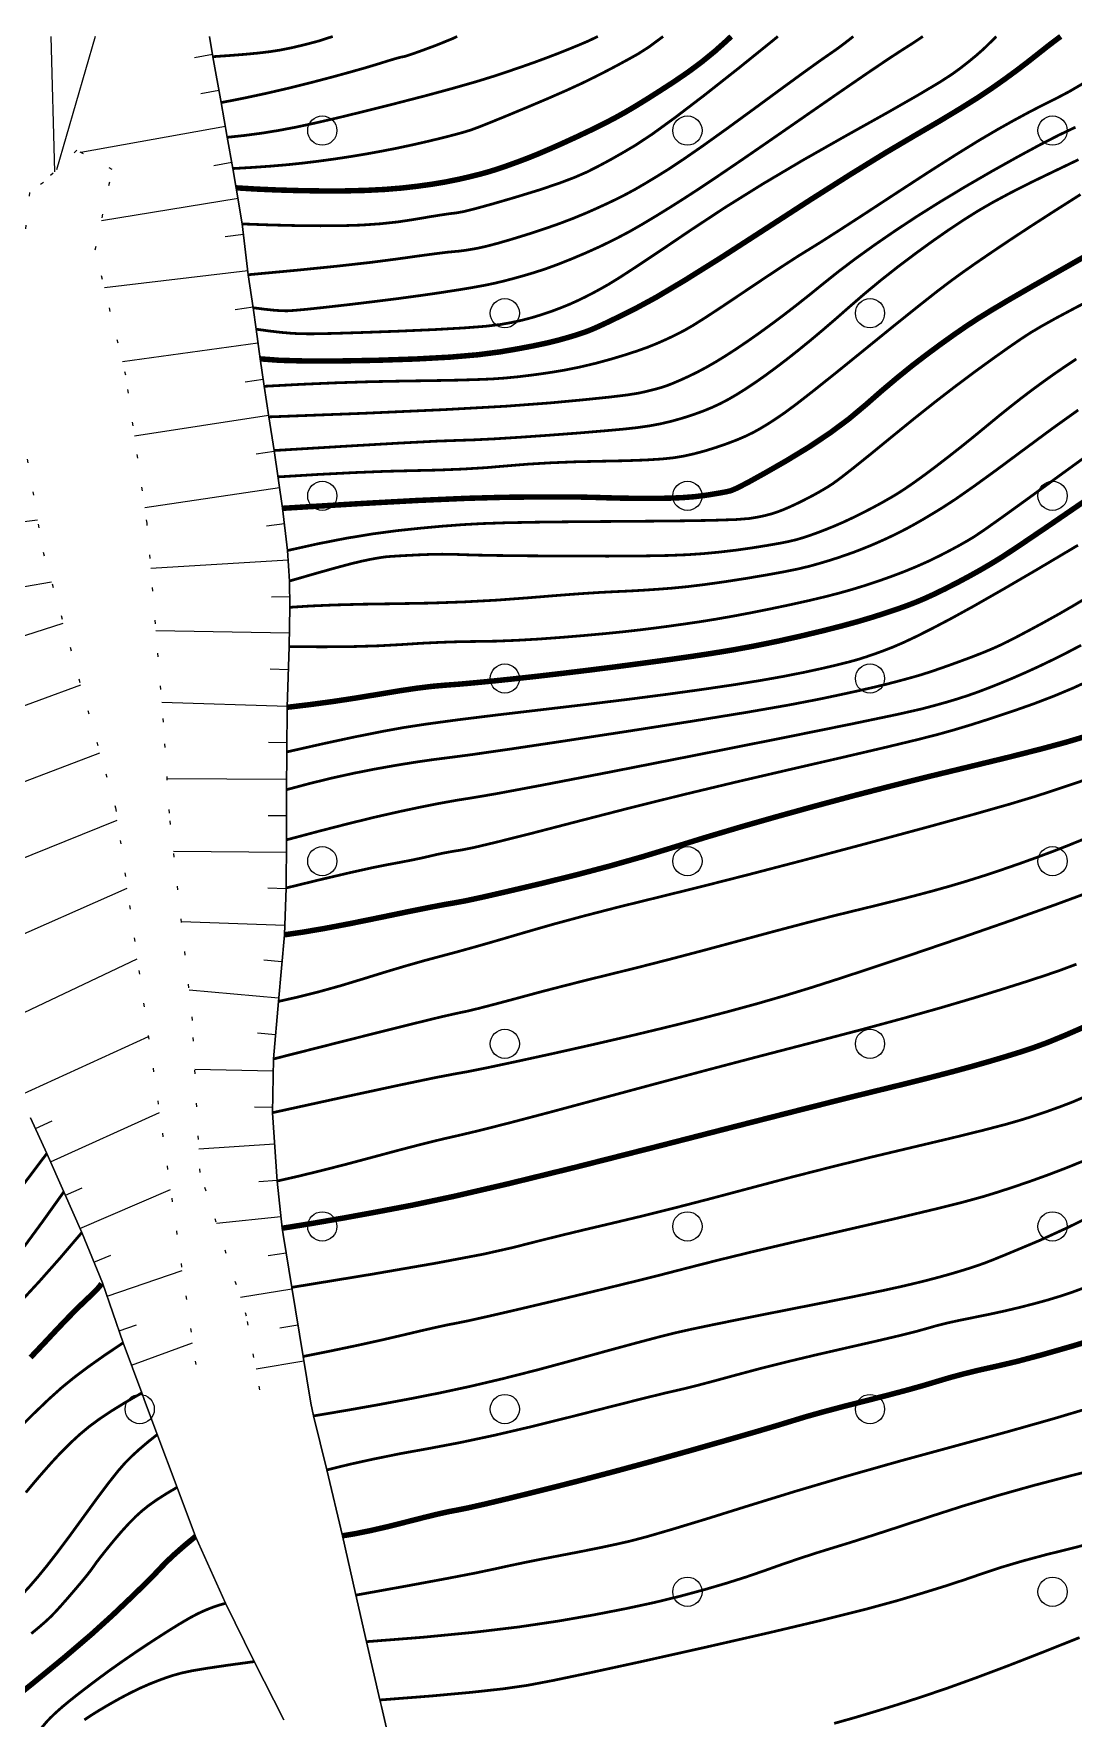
# Model space of a CAD drawing. Extents: x 396500 to 398250, y 1005980 to 1008200.
# Drawn here: x 396582.83 to 396611.3, y 1006753.96 to 1006800.07 of the extents above; entities that cross this region are included whole.
import ezdxf

# ---------------------------------------------------------------- set-up
doc = ezdxf.new("R2010")
doc.units = 0
doc.header["$LTSCALE"] = 0.5
doc.linetypes.add('X4', pattern=[1.6, 0, -1.6])
doc.layers.get('0').update_dxf_attribs({"linetype": 'CONTINUOUS'})
doc.layers.add('ASSIST', color=7, linetype='CONTINUOUS', plot=False)
for name, color, linetype in [('DGX', 2, 'CONTINUOUS'), ('DMTZ', 3, 'CONTINUOUS'), ('ZBTZ', 3, 'CONTINUOUS')]:
    doc.layers.add(name, color=color, linetype=linetype)
doc.linetypes.add('10421', pattern='A,2,[150,AAA.SHX,S=1,R=0,X=0,Y=1],1e-11', length=2)
doc.linetypes.add('1161', pattern='A,0,[149,AAA.SHX,S=0.15,R=0,X=0,Y=0],-1.6', length=1.6)

# ---------------------------------------------------------------- blocks, each defined once
blk = doc.blocks.new('gc326')
blk.add_circle((0, 0), 0.8)

msp = doc.modelspace()

# ---------------------------------------------------------------- linework, layer by layer
at = {"layer": 'ASSIST', "linetype": '1161'}
for points in [[(396587.638, 1006800), (396587.736, 1006799.446), (396587.96, 1006798.188), (396588.129, 1006797.238), (396588.281, 1006796.383), (396588.377, 1006795.847), (396588.536, 1006794.867), (396588.7, 1006793.476), (396588.84, 1006792.572), (396588.916, 1006791.986), (396589.028, 1006791.174), (396589.139, 1006790.422), (396589.267, 1006789.584), (396589.409, 1006788.664), (396589.644, 1006787.082), (396589.781, 1006785.927), (396589.831, 1006785.091), (396589.845, 1006784.372), (396589.825, 1006783.296), (396589.773, 1006781.635), (396589.759, 1006780.413), (396589.754, 1006779.38), (396589.75, 1006778.006), (396589.741, 1006776.689), (396589.695, 1006775.407), (396589.529, 1006773.583), (396589.394, 1006772.008), (396589.367, 1006770.537), (396589.493, 1006768.666), (396589.628, 1006767.373), (396589.656, 1006767.199), (396589.894, 1006765.755), (396590.205, 1006763.863), (396590.306, 1006763.252), (396590.416, 1006762.588), (396590.491, 1006762.236), (396590.851, 1006760.757), (396591.287, 1006758.954), (396591.645, 1006757.375), (396591.945, 1006756.056), (396592.311, 1006754.46), (396592.352, 1006754.281), (396592.672, 1006752.894)], [(396589.681, 1006753.914), (396588.863, 1006755.51), (396588.081, 1006757.108), (396587.258, 1006758.937), (396586.753, 1006760.28), (396586.197, 1006761.757), (396585.853, 1006762.687), (396585.788, 1006762.865), (396585.281, 1006764.24), (396584.712, 1006765.884), (396584.142, 1006767.253), (396583.656, 1006768.375), (396583.186, 1006769.419), (396582.743, 1006770.395)]]:
    msp.add_lwpolyline(points, dxfattribs=at)
at = {"layer": 'ASSIST', "linetype": 'X4'}
msp.add_lwpolyline([(396589.017, 1006762.951), (396588.657, 1006764.967), (396587.384, 1006768.901), (396587.175, 1006773.059), (396586.543, 1006778.741), (396586.383, 1006781.226), (396585.934, 1006786.671), (396585.351, 1006790.725), (396584.515, 1006794.157), (396584.981, 1006796.359), (396584.007, 1006796.886), (396583.093, 1006796.004), (396582.715, 1006795.73), (396582.484, 1006793.652), (396582.499, 1006789.311), (396583.086, 1006785.878), (396585.068, 1006778.883), (396587.317, 1006763.278)], dxfattribs=at)
at = {"layer": 'DGX', "linetype": 'Continuous', "const_width": 0.075}
for points, elevation in [([(396591.018, 1006800), (396590.645, 1006799.878), (396590.254, 1006799.775), (396589.895, 1006799.69), (396589.568, 1006799.625), (396589.273, 1006799.58), (396588.968, 1006799.544), (396588.61, 1006799.51), (396588.2, 1006799.478), (396587.736, 1006799.446)], 52), ([(396587.96, 1006798.188), (396588.59, 1006798.312), (396589.215, 1006798.446), (396589.836, 1006798.59), (396590.451, 1006798.744), (396591.025, 1006798.895), (396591.521, 1006799.031), (396591.94, 1006799.15), (396592.281, 1006799.253), (396592.549, 1006799.337), (396592.75, 1006799.397), (396592.884, 1006799.433), (396592.949, 1006799.444), (396593.029, 1006799.464), (396593.206, 1006799.523), (396593.48, 1006799.621), (396593.85, 1006799.758), (396594.287, 1006799.935), (396594.427, 1006800)], 51.5), ([(396598.278, 1006800), (396598.271, 1006799.996), (396598.021, 1006799.877), (396597.764, 1006799.767), (396597.49, 1006799.655), (396597.2, 1006799.539), (396596.894, 1006799.422), (396596.565, 1006799.3), (396596.208, 1006799.174), (396595.824, 1006799.043), (396595.412, 1006798.906), (396594.927, 1006798.756), (396594.321, 1006798.583), (396593.595, 1006798.386), (396592.749, 1006798.167), (396591.899, 1006797.953), (396591.16, 1006797.773), (396590.531, 1006797.628), (396590.014, 1006797.517), (396589.55, 1006797.429), (396589.081, 1006797.353), (396588.608, 1006797.29), (396588.129, 1006797.238)], 51), ([(396588.281, 1006796.383), (396588.815, 1006796.414), (396589.316, 1006796.449), (396589.784, 1006796.489), (396590.221, 1006796.535), (396590.643, 1006796.587), (396591.068, 1006796.645), (396591.497, 1006796.71), (396591.929, 1006796.782), (396592.362, 1006796.86), (396592.795, 1006796.945), (396593.226, 1006797.037), (396593.657, 1006797.136), (396594.052, 1006797.232), (396594.376, 1006797.316), (396594.631, 1006797.386), (396594.815, 1006797.444), (396595.022, 1006797.521), (396595.344, 1006797.649), (396595.783, 1006797.828), (396596.337, 1006798.058), (396596.913, 1006798.302), (396597.414, 1006798.521), (396597.841, 1006798.717), (396598.193, 1006798.889), (396598.504, 1006799.048), (396598.805, 1006799.206), (396599.096, 1006799.364), (396599.377, 1006799.52), (396599.694, 1006799.723), (396600.065, 1006800)], 50.5), ([(396603.207, 1006800), (396603.106, 1006799.916), (396602.151, 1006799.145), (396601.186, 1006798.384), (396600.39, 1006797.777), (396599.764, 1006797.323), (396599.308, 1006797.022), (396598.946, 1006796.808), (396598.603, 1006796.614), (396598.28, 1006796.441), (396597.975, 1006796.287), (396597.631, 1006796.137), (396597.19, 1006795.971), (396596.652, 1006795.791), (396596.016, 1006795.596), (396595.401, 1006795.417), (396594.926, 1006795.286), (396594.591, 1006795.203), (396594.395, 1006795.168), (396594.229, 1006795.149), (396593.985, 1006795.113), (396593.662, 1006795.061), (396593.26, 1006794.992), (396592.805, 1006794.923), (396592.32, 1006794.871), (396591.807, 1006794.836), (396591.264, 1006794.819), (396590.676, 1006794.816), (396590.025, 1006794.822), (396589.312, 1006794.839), (396588.536, 1006794.867)], 49.5), ([(396605.273, 1006800), (396605.167, 1006799.915), (396604.971, 1006799.764), (396604.787, 1006799.629), (396604.617, 1006799.512), (396604.367, 1006799.338), (396603.947, 1006799.037), (396603.357, 1006798.607), (396602.596, 1006798.048), (396601.811, 1006797.475), (396601.151, 1006797.003), (396600.615, 1006796.632), (396600.204, 1006796.36), (396599.869, 1006796.152), (396599.567, 1006795.97), (396599.296, 1006795.813), (396599.056, 1006795.683), (396598.819, 1006795.562), (396598.556, 1006795.436), (396598.268, 1006795.304), (396597.955, 1006795.165), (396597.611, 1006795.023), (396597.23, 1006794.878), (396596.813, 1006794.732), (396596.36, 1006794.584), (396595.922, 1006794.449), (396595.55, 1006794.341), (396595.244, 1006794.26), (396595.004, 1006794.206), (396594.807, 1006794.17), (396594.631, 1006794.142), (396594.474, 1006794.122), (396594.338, 1006794.11), (396594.147, 1006794.092), (396593.828, 1006794.052), (396593.379, 1006793.992), (396592.802, 1006793.911), (396592.065, 1006793.815), (396591.135, 1006793.711), (396590.014, 1006793.598), (396588.7, 1006793.476)], 49), ([(396607.178, 1006800), (396607.103, 1006799.948), (396606.887, 1006799.805), (396606.623, 1006799.637), (396606.241, 1006799.388), (396605.672, 1006799.004), (396604.916, 1006798.485), (396603.972, 1006797.831), (396603.013, 1006797.166), (396602.21, 1006796.613), (396601.562, 1006796.173), (396601.07, 1006795.844), (396600.661, 1006795.578), (396600.265, 1006795.327), (396599.88, 1006795.089), (396599.507, 1006794.865), (396599.134, 1006794.652), (396598.748, 1006794.449), (396598.35, 1006794.255), (396597.939, 1006794.07), (396597.538, 1006793.901), (396597.169, 1006793.755), (396596.831, 1006793.632), (396596.524, 1006793.533), (396596.24, 1006793.449), (396595.97, 1006793.374), (396595.715, 1006793.307), (396595.474, 1006793.249), (396595.204, 1006793.192), (396594.86, 1006793.129), (396594.443, 1006793.06), (396593.953, 1006792.984), (396593.403, 1006792.905), (396592.806, 1006792.824), (396592.162, 1006792.743), (396591.472, 1006792.66), (396590.83, 1006792.587), (396590.332, 1006792.534), (396589.978, 1006792.501), (396589.768, 1006792.488), (396589.606, 1006792.491), (396589.398, 1006792.506), (396589.143, 1006792.533), (396588.84, 1006792.572)], 48.5), ([(396609.189, 1006800), (396609.117, 1006799.925), (396608.837, 1006799.652), (396608.639, 1006799.478), (396608.431, 1006799.307), (396608.215, 1006799.138), (396607.988, 1006798.972), (396607.633, 1006798.742), (396607.03, 1006798.384), (396606.177, 1006797.897), (396605.075, 1006797.282), (396603.89, 1006796.61), (396602.786, 1006795.956), (396601.764, 1006795.319), (396600.822, 1006794.698), (396600.006, 1006794.146), (396599.359, 1006793.715), (396598.881, 1006793.404), (396598.572, 1006793.214), (396598.351, 1006793.089), (396598.135, 1006792.972), (396597.924, 1006792.864), (396597.719, 1006792.765), (396597.508, 1006792.67), (396597.278, 1006792.576), (396597.031, 1006792.483), (396596.765, 1006792.392), (396596.486, 1006792.306), (396596.2, 1006792.231), (396595.907, 1006792.167), (396595.606, 1006792.114), (396595.203, 1006792.066), (396594.602, 1006792.02), (396593.804, 1006791.975), (396592.807, 1006791.931), (396591.819, 1006791.895), (396591.045, 1006791.87), (396590.486, 1006791.859), (396590.14, 1006791.86), (396589.885, 1006791.874), (396589.596, 1006791.899), (396589.273, 1006791.937), (396588.916, 1006791.986)], 48)]:
    msp.add_lwpolyline(points, dxfattribs=dict(at, elevation=elevation))
at = {"layer": 'DGX', "color": 3, "linetype": 'Continuous', "lineweight": -2, "const_width": 0.15}
for points, elevation in [([(396601.928, 1006800), (396601.816, 1006799.893), (396601.487, 1006799.598), (396601.135, 1006799.311), (396600.76, 1006799.031), (396600.362, 1006798.759), (396599.971, 1006798.506), (396599.62, 1006798.283), (396599.306, 1006798.09), (396599.031, 1006797.927), (396598.756, 1006797.775), (396598.441, 1006797.61), (396598.085, 1006797.435), (396597.69, 1006797.248), (396597.297, 1006797.068), (396596.949, 1006796.914), (396596.646, 1006796.785), (396596.389, 1006796.681), (396596.158, 1006796.593), (396595.934, 1006796.511), (396595.719, 1006796.434), (396595.511, 1006796.364), (396595.291, 1006796.296), (396595.04, 1006796.226), (396594.758, 1006796.156), (396594.444, 1006796.084), (396594.1, 1006796.015), (396593.728, 1006795.953), (396593.328, 1006795.898), (396592.9, 1006795.849), (396592.432, 1006795.811), (396591.913, 1006795.785), (396591.342, 1006795.771), (396590.72, 1006795.77), (396590.088, 1006795.78), (396589.486, 1006795.797), (396588.915, 1006795.822), (396588.375, 1006795.855)], 50), ([(396610.955, 1006800), (396610.884, 1006799.949), (396610.623, 1006799.752), (396610.342, 1006799.53), (396610.044, 1006799.295), (396609.732, 1006799.058), (396609.408, 1006798.821), (396609.07, 1006798.583), (396608.679, 1006798.322), (396608.192, 1006798.017), (396607.611, 1006797.668), (396606.936, 1006797.275), (396606.14, 1006796.805), (396605.197, 1006796.224), (396604.108, 1006795.534), (396602.871, 1006794.733), (396601.665, 1006793.954), (396600.665, 1006793.328), (396599.871, 1006792.856), (396599.283, 1006792.538), (396598.841, 1006792.319), (396598.484, 1006792.147), (396598.212, 1006792.022), (396598.024, 1006791.943), (396597.863, 1006791.885), (396597.669, 1006791.822), (396597.443, 1006791.754), (396597.184, 1006791.682), (396596.879, 1006791.607), (396596.512, 1006791.529), (396596.084, 1006791.448), (396595.594, 1006791.364), (396594.993, 1006791.286), (396594.232, 1006791.221), (396593.31, 1006791.171), (396592.227, 1006791.134), (396591.155, 1006791.115), (396590.264, 1006791.115), (396589.555, 1006791.134), (396589.028, 1006791.174)], 47.5)]:
    msp.add_lwpolyline(points, dxfattribs=dict(at, elevation=elevation))
at = {"layer": 'DGX', "linetype": 'Continuous', "const_width": 0.075}
for points in [[(396611.698, 1006798.789), (396611.188, 1006798.491), (396610.796, 1006798.285), (396610.448, 1006798.114), (396610.071, 1006797.918), (396609.663, 1006797.698), (396609.226, 1006797.453), (396608.712, 1006797.151), (396608.076, 1006796.758), (396607.318, 1006796.275), (396606.436, 1006795.701), (396605.581, 1006795.141), (396604.899, 1006794.699), (396604.392, 1006794.375), (396604.059, 1006794.169), (396603.764, 1006793.987), (396603.37, 1006793.732), (396602.877, 1006793.406), (396602.285, 1006793.009), (396601.703, 1006792.618), (396601.237, 1006792.312), (396600.887, 1006792.091), (396600.653, 1006791.956), (396600.473, 1006791.863), (396600.284, 1006791.77), (396600.086, 1006791.678), (396599.878, 1006791.587), (396599.642, 1006791.492), (396599.356, 1006791.39), (396599.02, 1006791.281), (396598.634, 1006791.165), (396598.22, 1006791.052), (396597.796, 1006790.952), (396597.364, 1006790.865), (396596.923, 1006790.792), (396596.493, 1006790.732), (396596.091, 1006790.683), (396595.719, 1006790.647), (396595.376, 1006790.623), (396594.978, 1006790.607), (396594.442, 1006790.591), (396593.767, 1006790.578), (396592.954, 1006790.566), (396592.053, 1006790.548), (396591.117, 1006790.518), (396590.146, 1006790.476), (396589.139, 1006790.422)], [(396611.359, 1006797.515), (396610.923, 1006797.309), (396610.397, 1006797.04), (396609.781, 1006796.707), (396609.074, 1006796.312), (396608.344, 1006795.889), (396607.659, 1006795.477), (396607.017, 1006795.074), (396606.42, 1006794.68), (396605.866, 1006794.299), (396605.355, 1006793.932), (396604.888, 1006793.58), (396604.464, 1006793.242), (396604.069, 1006792.922), (396603.691, 1006792.623), (396603.329, 1006792.344), (396602.983, 1006792.087), (396602.655, 1006791.849), (396602.343, 1006791.631), (396602.048, 1006791.432), (396601.77, 1006791.252), (396601.505, 1006791.089), (396601.25, 1006790.943), (396601.005, 1006790.812), (396600.769, 1006790.697), (396600.552, 1006790.598), (396600.361, 1006790.516), (396600.198, 1006790.451), (396600.061, 1006790.404), (396599.927, 1006790.364), (396599.773, 1006790.323), (396599.598, 1006790.28), (396599.402, 1006790.237), (396599.095, 1006790.187), (396598.589, 1006790.126), (396597.882, 1006790.053), (396596.975, 1006789.968), (396595.738, 1006789.876), (396594.041, 1006789.782), (396591.884, 1006789.684), (396589.267, 1006789.584)], [(396611.439, 1006796.627), (396610.8, 1006796.321), (396610.152, 1006796.009), (396609.583, 1006795.721), (396609.092, 1006795.457), (396608.68, 1006795.218), (396608.294, 1006794.975), (396607.879, 1006794.699), (396607.436, 1006794.39), (396606.964, 1006794.047), (396606.489, 1006793.689), (396606.035, 1006793.331), (396605.603, 1006792.974), (396605.192, 1006792.619), (396604.802, 1006792.276), (396604.433, 1006791.959), (396604.084, 1006791.667), (396603.756, 1006791.4), (396603.444, 1006791.154), (396603.144, 1006790.926), (396602.858, 1006790.715), (396602.583, 1006790.522), (396602.323, 1006790.349), (396602.077, 1006790.195), (396601.846, 1006790.061), (396601.63, 1006789.948), (396601.41, 1006789.846), (396601.168, 1006789.746), (396600.902, 1006789.65), (396600.613, 1006789.556), (396600.31, 1006789.47), (396600.001, 1006789.397), (396599.686, 1006789.338), (396599.364, 1006789.292), (396598.97, 1006789.249), (396598.438, 1006789.201), (396597.766, 1006789.145), (396596.956, 1006789.084), (396596.139, 1006789.027), (396595.449, 1006788.984), (396594.885, 1006788.956), (396594.447, 1006788.942), (396593.85, 1006788.92), (396592.812, 1006788.866), (396591.331, 1006788.78), (396589.409, 1006788.664)], [(396611.496, 1006795.674), (396610.777, 1006795.217), (396610.133, 1006794.802), (396609.564, 1006794.428), (396609.063, 1006794.091), (396608.62, 1006793.788), (396608.235, 1006793.517), (396607.91, 1006793.28), (396607.543, 1006793), (396607.038, 1006792.601), (396606.393, 1006792.084), (396605.609, 1006791.448), (396604.831, 1006790.817), (396604.205, 1006790.317), (396603.73, 1006789.947), (396603.406, 1006789.706), (396603.165, 1006789.541), (396602.939, 1006789.394), (396602.727, 1006789.266), (396602.53, 1006789.157), (396602.324, 1006789.057), (396602.085, 1006788.955), (396601.814, 1006788.852), (396601.51, 1006788.747), (396601.197, 1006788.65), (396600.899, 1006788.571), (396600.616, 1006788.509), (396600.347, 1006788.465), (396600.028, 1006788.432), (396599.59, 1006788.405), (396599.035, 1006788.385), (396598.363, 1006788.371), (396597.653, 1006788.355), (396596.986, 1006788.328), (396596.361, 1006788.291), (396595.778, 1006788.243), (396595.198, 1006788.194), (396594.583, 1006788.157), (396593.931, 1006788.13), (396593.243, 1006788.114), (396592.481, 1006788.095), (396591.606, 1006788.06), (396590.618, 1006788.009), (396589.518, 1006787.942)], [(396611.954, 1006792.883), (396611.332, 1006792.559), (396610.82, 1006792.286), (396610.419, 1006792.062), (396610.129, 1006791.89), (396609.858, 1006791.713), (396609.517, 1006791.478), (396609.106, 1006791.186), (396608.623, 1006790.836), (396608.09, 1006790.438), (396607.526, 1006790.003), (396606.929, 1006789.529), (396606.301, 1006789.018), (396605.719, 1006788.542), (396605.259, 1006788.173), (396604.923, 1006787.911), (396604.711, 1006787.756), (396604.55, 1006787.653), (396604.37, 1006787.547), (396604.171, 1006787.436), (396603.953, 1006787.323), (396603.735, 1006787.214), (396603.534, 1006787.121), (396603.352, 1006787.043), (396603.187, 1006786.98), (396603.024, 1006786.928), (396602.845, 1006786.881), (396602.65, 1006786.84), (396602.439, 1006786.805), (396602.065, 1006786.775), (396601.378, 1006786.752), (396600.38, 1006786.736), (396599.069, 1006786.725), (396597.721, 1006786.716), (396596.611, 1006786.703), (396595.739, 1006786.686), (396595.106, 1006786.664), (396594.574, 1006786.635), (396594.008, 1006786.592), (396593.407, 1006786.537), (396592.773, 1006786.47), (396592.097, 1006786.38), (396591.373, 1006786.26), (396590.601, 1006786.109), (396589.781, 1006785.927)], [(396611.382, 1006791.171), (396611.068, 1006790.961), (396610.763, 1006790.751), (396610.468, 1006790.541), (396610.181, 1006790.33), (396609.89, 1006790.11), (396609.583, 1006789.869), (396609.257, 1006789.608), (396608.915, 1006789.326), (396608.566, 1006789.039), (396608.22, 1006788.761), (396607.878, 1006788.492), (396607.54, 1006788.232), (396607.221, 1006787.993), (396606.937, 1006787.788), (396606.69, 1006787.618), (396606.478, 1006787.481), (396606.274, 1006787.36), (396606.05, 1006787.233), (396605.805, 1006787.1), (396605.54, 1006786.963), (396605.269, 1006786.829), (396605.007, 1006786.706), (396604.753, 1006786.596), (396604.509, 1006786.497), (396604.28, 1006786.41), (396604.071, 1006786.335), (396603.882, 1006786.273), (396603.713, 1006786.224), (396603.518, 1006786.177), (396603.251, 1006786.124), (396602.912, 1006786.065), (396602.501, 1006785.999), (396602.055, 1006785.936), (396601.611, 1006785.884), (396601.17, 1006785.842), (396600.732, 1006785.812), (396600.2, 1006785.791), (396599.476, 1006785.778), (396598.561, 1006785.773), (396597.455, 1006785.775), (396596.373, 1006785.782), (396595.529, 1006785.791), (396594.923, 1006785.802), (396594.556, 1006785.814), (396594.296, 1006785.824), (396594.012, 1006785.826), (396593.704, 1006785.821), (396593.372, 1006785.808), (396593.058, 1006785.792), (396592.804, 1006785.778), (396592.609, 1006785.765), (396592.473, 1006785.754), (396592.352, 1006785.738), (396592.204, 1006785.714), (396592.026, 1006785.68), (396591.82, 1006785.637), (396591.531, 1006785.568), (396591.103, 1006785.454), (396590.537, 1006785.295), (396589.831, 1006785.091)], [(396611.433, 1006789.773), (396610.73, 1006789.27), (396609.951, 1006788.694), (396609.199, 1006788.136), (396608.577, 1006787.685), (396608.084, 1006787.34), (396607.72, 1006787.103), (396607.436, 1006786.929), (396607.18, 1006786.777), (396606.951, 1006786.646), (396606.751, 1006786.536), (396606.561, 1006786.438), (396606.364, 1006786.34), (396606.16, 1006786.244), (396605.95, 1006786.15), (396605.734, 1006786.057), (396605.513, 1006785.968), (396605.287, 1006785.881), (396605.056, 1006785.799), (396604.82, 1006785.719), (396604.58, 1006785.643), (396604.334, 1006785.57), (396604.084, 1006785.5), (396603.785, 1006785.428), (396603.395, 1006785.348), (396602.912, 1006785.26), (396602.337, 1006785.163), (396601.745, 1006785.071), (396601.21, 1006784.996), (396600.733, 1006784.938), (396600.312, 1006784.897), (396599.923, 1006784.867), (396599.537, 1006784.841), (396599.155, 1006784.819), (396598.776, 1006784.802), (396598.343, 1006784.78), (396597.797, 1006784.745), (396597.137, 1006784.695), (396596.364, 1006784.632), (396595.516, 1006784.569), (396594.631, 1006784.521), (396593.71, 1006784.488), (396592.753, 1006784.471), (396591.84, 1006784.457), (396591.05, 1006784.436), (396590.385, 1006784.407), (396589.845, 1006784.372)], [(396611.877, 1006788.672), (396610.938, 1006787.99), (396610.039, 1006787.335), (396609.348, 1006786.836), (396608.865, 1006786.494), (396608.589, 1006786.308), (396608.402, 1006786.195), (396608.182, 1006786.07), (396607.93, 1006785.934), (396607.646, 1006785.787), (396607.338, 1006785.637), (396607.013, 1006785.492), (396606.671, 1006785.351), (396606.312, 1006785.215), (396605.947, 1006785.086), (396605.587, 1006784.967), (396605.231, 1006784.858), (396604.879, 1006784.759), (396604.502, 1006784.662), (396604.069, 1006784.559), (396603.58, 1006784.45), (396603.036, 1006784.336), (396602.483, 1006784.225), (396601.97, 1006784.128), (396601.495, 1006784.045), (396601.061, 1006783.975), (396600.646, 1006783.915), (396600.235, 1006783.857), (396599.825, 1006783.803), (396599.418, 1006783.753), (396598.98, 1006783.703), (396598.478, 1006783.653), (396597.913, 1006783.601), (396597.283, 1006783.549), (396596.644, 1006783.502), (396596.049, 1006783.468), (396595.499, 1006783.446), (396594.992, 1006783.438), (396594.498, 1006783.431), (396593.983, 1006783.414), (396593.448, 1006783.388), (396592.892, 1006783.352), (396592.276, 1006783.318), (396591.56, 1006783.297), (396590.743, 1006783.29), (396589.825, 1006783.296)], [(396611.427, 1006786.072), (396610.303, 1006785.405), (396609.348, 1006784.848), (396608.561, 1006784.399), (396607.942, 1006784.059), (396607.441, 1006783.796), (396607.01, 1006783.579), (396606.648, 1006783.408), (396606.355, 1006783.282), (396606.101, 1006783.184), (396605.857, 1006783.095), (396605.623, 1006783.015), (396605.399, 1006782.944), (396605.143, 1006782.873), (396604.814, 1006782.791), (396604.413, 1006782.698), (396603.939, 1006782.595), (396603.38, 1006782.484), (396602.725, 1006782.368), (396601.973, 1006782.247), (396601.124, 1006782.122), (396600.174, 1006781.991), (396599.118, 1006781.854), (396597.956, 1006781.712), (396596.688, 1006781.563), (396595.464, 1006781.419), (396594.434, 1006781.291), (396593.599, 1006781.178), (396592.958, 1006781.08), (396592.351, 1006780.97), (396591.615, 1006780.823), (396590.751, 1006780.637), (396589.759, 1006780.413)], [(396611.747, 1006784.684), (396611.325, 1006784.431), (396610.908, 1006784.19), (396610.494, 1006783.96), (396610.111, 1006783.753), (396609.783, 1006783.579), (396609.51, 1006783.439), (396609.292, 1006783.333), (396609.079, 1006783.237), (396608.823, 1006783.131), (396608.522, 1006783.013), (396608.176, 1006782.885), (396607.833, 1006782.761), (396607.539, 1006782.659), (396607.293, 1006782.577), (396607.097, 1006782.515), (396606.912, 1006782.462), (396606.704, 1006782.405), (396606.47, 1006782.342), (396606.213, 1006782.275), (396605.894, 1006782.197), (396605.479, 1006782.102), (396604.966, 1006781.99), (396604.356, 1006781.861), (396603.531, 1006781.702), (396602.371, 1006781.5), (396600.876, 1006781.257), (396599.047, 1006780.971), (396597.247, 1006780.696), (396595.837, 1006780.485), (396594.82, 1006780.339), (396594.193, 1006780.257), (396593.744, 1006780.2), (396593.258, 1006780.129), (396592.734, 1006780.044), (396592.174, 1006779.944), (396591.589, 1006779.829), (396590.99, 1006779.697), (396590.378, 1006779.547), (396589.754, 1006779.38)], [(396611.514, 1006783.335), (396611.109, 1006783.123), (396610.725, 1006782.931), (396610.352, 1006782.752), (396609.988, 1006782.586), (396609.634, 1006782.431), (396609.296, 1006782.291), (396608.981, 1006782.166), (396608.689, 1006782.055), (396608.419, 1006781.96), (396608.146, 1006781.871), (396607.843, 1006781.78), (396607.51, 1006781.687), (396607.148, 1006781.591), (396606.48, 1006781.44), (396605.23, 1006781.179), (396603.399, 1006780.809), (396600.986, 1006780.33), (396598.574, 1006779.856), (396596.742, 1006779.502), (396595.491, 1006779.268), (396594.82, 1006779.154), (396594.412, 1006779.09), (396593.946, 1006779.006), (396593.424, 1006778.903), (396592.844, 1006778.78), (396592.194, 1006778.633), (396591.462, 1006778.454), (396590.647, 1006778.245), (396589.75, 1006778.006)], [(396611.771, 1006782.381), (396611.289, 1006782.16), (396610.772, 1006781.944), (396610.219, 1006781.732), (396609.63, 1006781.525), (396609.047, 1006781.331), (396608.51, 1006781.16), (396608.021, 1006781.013), (396607.578, 1006780.889), (396607.014, 1006780.746), (396606.164, 1006780.541), (396605.026, 1006780.275), (396603.601, 1006779.947), (396602.057, 1006779.588), (396600.563, 1006779.23), (396599.12, 1006778.871), (396597.726, 1006778.512), (396596.5, 1006778.194), (396595.559, 1006777.957), (396594.903, 1006777.801), (396594.533, 1006777.727), (396594.309, 1006777.692), (396594.095, 1006777.653), (396593.89, 1006777.611), (396593.695, 1006777.565), (396593.48, 1006777.515), (396593.218, 1006777.46), (396592.908, 1006777.399), (396592.551, 1006777.333), (396592.09, 1006777.241), (396591.468, 1006777.103), (396590.685, 1006776.919), (396589.741, 1006776.689)], [(396611.798, 1006779.711), (396611.253, 1006779.523), (396610.725, 1006779.347), (396610.216, 1006779.183), (396609.555, 1006778.984), (396608.57, 1006778.704), (396607.261, 1006778.344), (396605.628, 1006777.904), (396603.922, 1006777.451), (396602.397, 1006777.053), (396601.051, 1006776.711), (396599.884, 1006776.423), (396598.851, 1006776.169), (396597.905, 1006775.925), (396597.046, 1006775.693), (396596.274, 1006775.471), (396595.584, 1006775.268), (396594.968, 1006775.091), (396594.428, 1006774.941), (396593.963, 1006774.817), (396593.511, 1006774.696), (396593.008, 1006774.553), (396592.457, 1006774.388), (396591.855, 1006774.202), (396591.24, 1006774.015), (396590.647, 1006773.85), (396590.076, 1006773.706), (396589.529, 1006773.583)], [(396611.604, 1006778.034), (396611.156, 1006777.852), (396610.734, 1006777.688), (396610.292, 1006777.523), (396609.831, 1006777.357), (396609.351, 1006777.191), (396608.864, 1006777.029), (396608.382, 1006776.877), (396607.904, 1006776.735), (396607.431, 1006776.603), (396606.949, 1006776.475), (396606.444, 1006776.345), (396605.916, 1006776.214), (396605.365, 1006776.08), (396604.743, 1006775.928), (396604.003, 1006775.738), (396603.146, 1006775.512), (396602.171, 1006775.249), (396601.179, 1006774.982), (396600.271, 1006774.743), (396599.447, 1006774.532), (396598.707, 1006774.348), (396598.018, 1006774.179), (396597.346, 1006774.009), (396596.691, 1006773.839), (396596.055, 1006773.667), (396595.483, 1006773.514), (396595.024, 1006773.395), (396594.676, 1006773.311), (396594.442, 1006773.263), (396593.992, 1006773.162), (396593.001, 1006772.919), (396591.469, 1006772.534), (396589.394, 1006772.008)], [(396611.894, 1006776.632), (396610.817, 1006776.235), (396609.622, 1006775.809), (396608.307, 1006775.353), (396607.016, 1006774.914), (396605.889, 1006774.536), (396604.928, 1006774.22), (396604.133, 1006773.965), (396603.402, 1006773.742), (396602.635, 1006773.52), (396601.832, 1006773.301), (396600.993, 1006773.083), (396600.107, 1006772.864), (396599.16, 1006772.637), (396598.152, 1006772.404), (396597.084, 1006772.164), (396596.088, 1006771.947), (396595.299, 1006771.779), (396594.717, 1006771.662), (396594.34, 1006771.595), (396593.825, 1006771.497), (396592.824, 1006771.288), (396591.338, 1006770.968), (396589.367, 1006770.537)], [(396611.386, 1006774.603), (396610.926, 1006774.431), (396610.514, 1006774.29), (396609.983, 1006774.117), (396609.333, 1006773.911), (396608.563, 1006773.674), (396607.666, 1006773.409), (396606.633, 1006773.118), (396605.465, 1006772.802), (396604.16, 1006772.46), (396602.768, 1006772.099), (396601.337, 1006771.723), (396599.867, 1006771.331), (396598.359, 1006770.925), (396596.97, 1006770.551), (396595.86, 1006770.259), (396595.028, 1006770.048), (396594.475, 1006769.917), (396594.018, 1006769.813), (396593.473, 1006769.679), (396592.841, 1006769.515), (396592.122, 1006769.322), (396591.384, 1006769.125), (396590.696, 1006768.949), (396590.058, 1006768.794), (396589.47, 1006768.66)], [(396611.656, 1006770.992), (396611.279, 1006770.83), (396610.951, 1006770.705), (396610.616, 1006770.584), (396610.274, 1006770.467), (396609.925, 1006770.355), (396609.473, 1006770.224), (396608.822, 1006770.054), (396607.973, 1006769.845), (396606.926, 1006769.597), (396605.783, 1006769.325), (396604.65, 1006769.045), (396603.525, 1006768.758), (396602.409, 1006768.462), (396601.34, 1006768.178), (396600.358, 1006767.924), (396599.463, 1006767.701), (396598.654, 1006767.508), (396597.911, 1006767.333), (396597.215, 1006767.165), (396596.565, 1006767.003), (396595.961, 1006766.848), (396595.147, 1006766.665), (396593.864, 1006766.422), (396592.113, 1006766.119), (396589.894, 1006765.755)], [(396583.186, 1006769.419), (396582.418, 1006768.401), (396581.811, 1006767.605), (396581.365, 1006767.032), (396581.08, 1006766.68), (396580.862, 1006766.429), (396580.619, 1006766.157), (396580.349, 1006765.864), (396580.053, 1006765.551), (396579.739, 1006765.232), (396579.415, 1006764.922), (396579.081, 1006764.623), (396578.738, 1006764.333), (396578.409, 1006764.071), (396578.119, 1006763.853), (396577.869, 1006763.679), (396577.658, 1006763.55), (396577.435, 1006763.433), (396577.151, 1006763.295), (396576.804, 1006763.136), (396576.394, 1006762.957)], [(396611.544, 1006769.203), (396611.064, 1006769.009), (396610.596, 1006768.831), (396610.14, 1006768.667), (396609.694, 1006768.514), (396609.26, 1006768.372), (396608.838, 1006768.242), (396608.291, 1006768.092), (396607.483, 1006767.89), (396606.415, 1006767.635), (396605.086, 1006767.329), (396603.723, 1006767.015), (396602.553, 1006766.74), (396601.576, 1006766.502), (396600.792, 1006766.302), (396600.046, 1006766.109), (396599.181, 1006765.893), (396598.199, 1006765.653), (396597.098, 1006765.389), (396596.06, 1006765.144), (396595.268, 1006764.961), (396594.721, 1006764.839), (396594.42, 1006764.778), (396594.194, 1006764.736), (396593.874, 1006764.667), (396593.461, 1006764.573), (396592.954, 1006764.453), (396592.367, 1006764.316), (396591.713, 1006764.172), (396590.992, 1006764.021), (396590.205, 1006763.863)], [(396583.656, 1006768.375), (396583.075, 1006767.562), (396582.569, 1006766.873)], [(396612.274, 1006767.949), (396611.136, 1006767.388), (396610.374, 1006767.039), (396609.849, 1006766.819), (396609.424, 1006766.642), (396609.099, 1006766.51), (396608.873, 1006766.422), (396608.683, 1006766.355), (396608.463, 1006766.282), (396608.215, 1006766.205), (396607.938, 1006766.123), (396607.634, 1006766.038), (396607.306, 1006765.952), (396606.955, 1006765.865), (396606.581, 1006765.777), (396606.094, 1006765.67), (396605.405, 1006765.527), (396604.515, 1006765.347), (396603.423, 1006765.132), (396602.339, 1006764.917), (396601.469, 1006764.741), (396600.815, 1006764.604), (396600.375, 1006764.505), (396599.954, 1006764.399), (396599.356, 1006764.241), (396598.581, 1006764.031), (396597.628, 1006763.768), (396596.618, 1006763.495), (396595.669, 1006763.254), (396594.782, 1006763.045), (396593.956, 1006762.867), (396593.144, 1006762.707), (396592.296, 1006762.548), (396591.411, 1006762.391), (396590.491, 1006762.236)], [(396584.142, 1006767.253), (396583.55, 1006766.559), (396582.993, 1006765.93), (396582.471, 1006765.365), (396581.985, 1006764.863), (396581.519, 1006764.393), (396581.062, 1006763.92), (396580.612, 1006763.446), (396580.171, 1006762.97), (396579.753, 1006762.528), (396579.373, 1006762.156), (396579.032, 1006761.856), (396578.73, 1006761.626), (396578.445, 1006761.44), (396578.156, 1006761.272), (396577.863, 1006761.12), (396577.566, 1006760.986)], [(396611.566, 1006765.733), (396611.272, 1006765.624), (396610.95, 1006765.517), (396610.601, 1006765.411), (396610.223, 1006765.307), (396609.827, 1006765.206), (396609.422, 1006765.11), (396609.007, 1006765.02), (396608.583, 1006764.934), (396608.182, 1006764.853), (396607.836, 1006764.777), (396607.544, 1006764.704), (396607.308, 1006764.636), (396607.013, 1006764.553), (396606.545, 1006764.436), (396605.905, 1006764.285), (396605.093, 1006764.1), (396604.23, 1006763.902), (396603.436, 1006763.712), (396602.712, 1006763.53), (396602.058, 1006763.355), (396601.492, 1006763.201), (396601.032, 1006763.079), (396600.679, 1006762.99), (396600.432, 1006762.933), (396600.111, 1006762.86), (396599.539, 1006762.719), (396598.714, 1006762.511), (396597.637, 1006762.236), (396596.486, 1006761.949), (396595.439, 1006761.705), (396594.498, 1006761.505), (396593.661, 1006761.347), (396592.898, 1006761.209), (396592.175, 1006761.064), (396591.492, 1006760.914), (396590.851, 1006760.757)], [(396585.281, 1006764.24), (396584.769, 1006763.896), (396584.317, 1006763.576), (396583.924, 1006763.28), (396583.592, 1006763.009), (396583.245, 1006762.697), (396582.808, 1006762.279), (396582.282, 1006761.754), (396581.667, 1006761.123), (396581.066, 1006760.504), (396580.584, 1006760.013), (396580.222, 1006759.652), (396579.98, 1006759.421), (396579.777, 1006759.242), (396579.537, 1006759.041), (396579.259, 1006758.817), (396578.943, 1006758.571)], [(396585.788, 1006762.865), (396585.341, 1006762.608), (396584.95, 1006762.367), (396584.615, 1006762.143), (396584.336, 1006761.936), (396584.085, 1006761.726), (396583.833, 1006761.494), (396583.579, 1006761.241), (396583.323, 1006760.966), (396583.074, 1006760.684), (396582.837, 1006760.409), (396582.613, 1006760.139)], [(396611.742, 1006762.453), (396610.728, 1006762.151), (396609.494, 1006761.802), (396608.038, 1006761.406), (396606.51, 1006760.989), (396605.058, 1006760.577), (396603.682, 1006760.171), (396602.382, 1006759.77), (396601.234, 1006759.411), (396600.314, 1006759.132), (396599.623, 1006758.931), (396599.16, 1006758.809), (396598.783, 1006758.724), (396598.349, 1006758.631), (396597.858, 1006758.532), (396597.312, 1006758.427), (396596.763, 1006758.321), (396596.267, 1006758.222), (396595.824, 1006758.129), (396595.434, 1006758.043), (396594.926, 1006757.936), (396594.126, 1006757.782), (396593.036, 1006757.58), (396591.656, 1006757.331)], [(396586.209, 1006761.725), (396585.946, 1006761.515), (396585.712, 1006761.315), (396585.507, 1006761.127), (396585.331, 1006760.95), (396585.139, 1006760.73), (396584.887, 1006760.412), (396584.574, 1006759.996), (396584.2, 1006759.483), (396583.818, 1006758.958), (396583.481, 1006758.508), (396583.189, 1006758.132), (396582.942, 1006757.83), (396582.725, 1006757.579), (396582.522, 1006757.358), (396582.333, 1006757.164), (396582.159, 1006757), (396581.935, 1006756.814), (396581.6, 1006756.558), (396581.153, 1006756.231), (396580.594, 1006755.833)], [(396612.104, 1006760.822), (396611.181, 1006760.586), (396610.195, 1006760.328), (396609.232, 1006760.057), (396608.292, 1006759.775), (396607.374, 1006759.48), (396606.528, 1006759.201), (396605.8, 1006758.965), (396605.189, 1006758.77), (396604.697, 1006758.619), (396604.256, 1006758.483), (396603.802, 1006758.335), (396603.335, 1006758.176), (396602.854, 1006758.005), (396602.344, 1006757.829), (396601.79, 1006757.654), (396601.191, 1006757.479), (396600.548, 1006757.305), (396599.841, 1006757.132), (396599.047, 1006756.961), (396598.167, 1006756.79), (396597.202, 1006756.621), (396596.117, 1006756.46), (396594.879, 1006756.312), (396593.489, 1006756.177), (396591.945, 1006756.056)], [(396586.753, 1006760.28), (396586.459, 1006760.107), (396586.201, 1006759.942), (396585.978, 1006759.785), (396585.791, 1006759.635), (396585.614, 1006759.474), (396585.427, 1006759.284), (396585.228, 1006759.065), (396585.017, 1006758.818), (396584.821, 1006758.578), (396584.665, 1006758.382), (396584.549, 1006758.231), (396584.474, 1006758.125), (396584.4, 1006758.02), (396584.287, 1006757.875), (396584.136, 1006757.69), (396583.945, 1006757.465), (396583.748, 1006757.236), (396583.575, 1006757.04), (396583.428, 1006756.878), (396583.305, 1006756.75), (396583.17, 1006756.623), (396582.99, 1006756.466), (396582.762, 1006756.277)], [(396612.08, 1006758.826), (396611.295, 1006758.621), (396610.557, 1006758.439), (396609.897, 1006758.261), (396609.314, 1006758.088), (396608.808, 1006757.92), (396608.312, 1006757.749), (396607.757, 1006757.568), (396607.142, 1006757.378), (396606.469, 1006757.177), (396605.614, 1006756.944), (396604.456, 1006756.654), (396602.996, 1006756.308), (396601.233, 1006755.905), (396599.492, 1006755.516), (396598.098, 1006755.213), (396597.051, 1006754.994), (396596.352, 1006754.861), (396595.705, 1006754.768), (396594.816, 1006754.67), (396593.684, 1006754.567), (396592.311, 1006754.46)], [(396588.081, 1006757.108), (396587.887, 1006757.051), (396587.694, 1006756.984), (396587.504, 1006756.907), (396587.315, 1006756.82), (396587.096, 1006756.703), (396586.815, 1006756.538), (396586.471, 1006756.324), (396586.064, 1006756.062), (396585.641, 1006755.781), (396585.245, 1006755.509), (396584.876, 1006755.248), (396584.535, 1006754.996), (396584.232, 1006754.766), (396583.979, 1006754.57), (396583.776, 1006754.408), (396583.622, 1006754.28), (396583.498, 1006754.171), (396583.386, 1006754.069), (396583.285, 1006753.971), (396583.197, 1006753.88), (396583.087, 1006753.75), (396582.922, 1006753.538), (396582.702, 1006753.245)], [(396611.47, 1006756.169), (396610.512, 1006755.787), (396609.53, 1006755.404), (396608.642, 1006755.07), (396607.846, 1006754.783), (396607.144, 1006754.545), (396606.503, 1006754.338), (396605.89, 1006754.149), (396605.305, 1006753.975), (396604.749, 1006753.819)], [(396588.863, 1006755.51), (396588.144, 1006755.412), (396587.574, 1006755.328), (396587.153, 1006755.257), (396586.881, 1006755.199), (396586.677, 1006755.143), (396586.461, 1006755.073), (396586.234, 1006754.99), (396585.995, 1006754.895), (396585.743, 1006754.784), (396585.476, 1006754.655), (396585.195, 1006754.507), (396584.9, 1006754.341), (396584.622, 1006754.177), (396584.394, 1006754.035), (396584.216, 1006753.916)]]:
    msp.add_lwpolyline(points, dxfattribs=at)
at = {"layer": 'DGX', "color": 3, "linetype": 'Continuous', "lineweight": -2, "const_width": 0.15}
for points in [[(396611.687, 1006794.019), (396610.925, 1006793.585), (396610.167, 1006793.154), (396609.542, 1006792.793), (396609.049, 1006792.5), (396608.688, 1006792.277), (396608.379, 1006792.075), (396608.044, 1006791.844), (396607.682, 1006791.586), (396607.294, 1006791.3), (396606.888, 1006790.989), (396606.475, 1006790.655), (396606.053, 1006790.3), (396605.622, 1006789.922), (396605.16, 1006789.535), (396604.642, 1006789.149), (396604.067, 1006788.765), (396603.437, 1006788.382), (396602.849, 1006788.045), (396602.401, 1006787.797), (396602.093, 1006787.637), (396601.926, 1006787.566), (396601.809, 1006787.538), (396601.649, 1006787.507), (396601.448, 1006787.473), (396601.205, 1006787.435), (396600.922, 1006787.4), (396600.599, 1006787.375), (396600.237, 1006787.36), (396599.834, 1006787.354), (396599.417, 1006787.355), (396599.01, 1006787.359), (396598.612, 1006787.368), (396598.224, 1006787.38), (396597.781, 1006787.39), (396597.216, 1006787.394), (396596.532, 1006787.392), (396595.726, 1006787.384), (396594.696, 1006787.356), (396593.34, 1006787.297), (396591.656, 1006787.205), (396589.644, 1006787.082)], [(396611.816, 1006787.421), (396610.639, 1006786.615), (396609.818, 1006786.059), (396609.355, 1006785.754), (396609.062, 1006785.574), (396608.755, 1006785.394), (396608.435, 1006785.216), (396608.1, 1006785.037), (396607.773, 1006784.871), (396607.476, 1006784.727), (396607.209, 1006784.605), (396606.97, 1006784.505), (396606.729, 1006784.413), (396606.451, 1006784.314), (396606.136, 1006784.209), (396605.785, 1006784.097), (396605.385, 1006783.978), (396604.923, 1006783.852), (396604.4, 1006783.72), (396603.815, 1006783.58), (396603.201, 1006783.443), (396602.593, 1006783.319), (396601.99, 1006783.208), (396601.392, 1006783.11), (396600.778, 1006783.018), (396600.128, 1006782.926), (396599.442, 1006782.833), (396598.72, 1006782.738), (396597.994, 1006782.647), (396597.298, 1006782.563), (396596.632, 1006782.486), (396595.996, 1006782.416), (396595.412, 1006782.355), (396594.902, 1006782.306), (396594.467, 1006782.267), (396594.107, 1006782.241), (396593.748, 1006782.21), (396593.318, 1006782.157), (396592.815, 1006782.082), (396592.24, 1006781.986), (396591.628, 1006781.885), (396591.013, 1006781.792), (396590.394, 1006781.709), (396589.773, 1006781.635)], [(396611.607, 1006780.83), (396611.095, 1006780.677), (396610.412, 1006780.493), (396609.559, 1006780.276), (396608.536, 1006780.028), (396607.432, 1006779.761), (396606.34, 1006779.488), (396605.258, 1006779.208), (396604.188, 1006778.921), (396603.15, 1006778.634), (396602.168, 1006778.353), (396601.241, 1006778.078), (396600.37, 1006777.809), (396599.508, 1006777.547), (396598.61, 1006777.292), (396597.676, 1006777.045), (396596.706, 1006776.806), (396595.817, 1006776.597), (396595.128, 1006776.439), (396594.638, 1006776.334), (396594.346, 1006776.281), (396594.074, 1006776.235), (396593.64, 1006776.152), (396593.044, 1006776.032), (396592.286, 1006775.875), (396591.495, 1006775.714), (396590.799, 1006775.582), (396590.199, 1006775.48), (396589.695, 1006775.407)], [(396611.738, 1006772.946), (396611.102, 1006772.668), (396610.582, 1006772.454), (396610.177, 1006772.306), (396609.814, 1006772.187), (396609.416, 1006772.064), (396608.983, 1006771.936), (396608.517, 1006771.803), (396608.001, 1006771.662), (396607.421, 1006771.511), (396606.778, 1006771.349), (396606.072, 1006771.176), (396605.131, 1006770.945), (396603.784, 1006770.605), (396602.03, 1006770.158), (396599.871, 1006769.604), (396597.683, 1006769.048), (396595.841, 1006768.596), (396594.346, 1006768.249), (396593.197, 1006768.006), (396592.243, 1006767.824), (396591.33, 1006767.657), (396590.458, 1006767.507), (396589.628, 1006767.373)], [(396584.684, 1006765.86), (396584.642, 1006765.795), (396584.56, 1006765.699), (396584.437, 1006765.575), (396584.273, 1006765.421), (396584.064, 1006765.221), (396583.804, 1006764.959), (396583.493, 1006764.635), (396583.132, 1006764.249), (396582.741, 1006763.836)], [(396612.229, 1006764.435), (396611.274, 1006764.148), (396610.453, 1006763.913), (396609.765, 1006763.73), (396609.21, 1006763.6), (396608.741, 1006763.496), (396608.311, 1006763.391), (396607.92, 1006763.286), (396607.568, 1006763.181), (396607.195, 1006763.069), (396606.741, 1006762.942), (396606.205, 1006762.8), (396605.589, 1006762.643), (396604.972, 1006762.486), (396604.438, 1006762.344), (396603.984, 1006762.217), (396603.613, 1006762.104), (396603.188, 1006761.974), (396602.575, 1006761.793), (396601.773, 1006761.562), (396600.784, 1006761.28), (396599.716, 1006760.982), (396598.682, 1006760.702), (396597.681, 1006760.439), (396596.712, 1006760.194), (396595.856, 1006759.983), (396595.193, 1006759.825), (396594.721, 1006759.718), (396594.441, 1006759.662), (396594.215, 1006759.62), (396593.904, 1006759.551), (396593.509, 1006759.455), (396593.028, 1006759.332), (396592.527, 1006759.206), (396592.07, 1006759.101), (396591.657, 1006759.017), (396591.287, 1006758.954)], [(396587.258, 1006758.937), (396586.952, 1006758.683), (396586.691, 1006758.454), (396586.475, 1006758.252), (396586.305, 1006758.076), (396586.113, 1006757.873), (396585.83, 1006757.59), (396585.456, 1006757.228), (396584.993, 1006756.787), (396584.405, 1006756.254), (396583.661, 1006755.619), (396582.76, 1006754.881), (396581.703, 1006754.041)]]:
    msp.add_lwpolyline(points, dxfattribs=at)
at = {"layer": 'DMTZ', "linetype": 'Continuous'}
for p, q in [((396583.301, 1006800), (396583.393, 1006796.293)), ((396584.512, 1006800), (396583.45, 1006796.349)), ((396587.726, 1006799.501), (396587.234, 1006799.414)), ((396587.901, 1006798.517), (396587.409, 1006798.429)), ((396588.077, 1006797.532), (396584.115, 1006796.827)), ((396588.252, 1006796.548), (396587.76, 1006796.46)), ((396588.423, 1006795.562), (396584.684, 1006794.954)), ((396588.571, 1006794.574), (396588.074, 1006794.515)), ((396588.688, 1006793.581), (396584.769, 1006793.117)), ((396588.837, 1006792.592), (396588.343, 1006792.515)), ((396588.969, 1006791.6), (396585.262, 1006791.089)), ((396589.111, 1006790.611), (396588.616, 1006790.538)), ((396589.261, 1006789.622), (396585.59, 1006789.061)), ((396589.413, 1006788.634), (396588.918, 1006788.56)), ((396589.561, 1006787.645), (396585.874, 1006787.094)), ((396577.115, 1006786.024), (396582.934, 1006786.768)), ((396589.695, 1006786.654), (396589.199, 1006786.595)), ((396589.798, 1006785.659), (396586.036, 1006785.434)), ((396577.429, 1006784.05), (396583.316, 1006785.067)), ((396589.839, 1006784.66), (396589.339, 1006784.651)), ((396577.925, 1006782.113), (396583.635, 1006783.94)), ((396589.832, 1006783.661), (396586.177, 1006783.725)), ((396589.805, 1006782.661), (396589.306, 1006782.677)), ((396578.54, 1006780.21), (396584.114, 1006782.249)), ((396589.774, 1006781.661), (396586.339, 1006781.77)), ((396579.238, 1006778.336), (396584.641, 1006780.39)), ((396589.762, 1006780.662), (396589.262, 1006780.667)), ((396589.755, 1006779.662), (396586.483, 1006779.677)), ((396579.971, 1006776.475), (396585.116, 1006778.545)), ((396589.752, 1006778.662), (396589.252, 1006778.663)), ((396589.748, 1006777.662), (396586.66, 1006777.684)), ((396580.762, 1006774.639), (396585.385, 1006776.682)), ((396589.74, 1006776.662), (396589.24, 1006776.679)), ((396589.704, 1006775.662), (396586.874, 1006775.763)), ((396581.609, 1006772.827), (396585.663, 1006774.748)), ((396589.627, 1006774.665), (396589.129, 1006774.711)), ((396589.536, 1006773.67), (396587.082, 1006773.894)), ((396582.458, 1006771.016), (396585.97, 1006772.623)), ((396589.451, 1006772.673), (396588.953, 1006772.716)), ((396589.388, 1006771.676), (396587.243, 1006771.715)), ((396589.37, 1006770.676), (396588.87, 1006770.685)), ((396582.874, 1006770.106), (396583.329, 1006770.313)), ((396583.286, 1006769.196), (396586.27, 1006770.542)), ((396589.425, 1006769.678), (396587.352, 1006769.538)), ((396583.696, 1006768.283), (396584.155, 1006768.482)), ((396584.093, 1006767.365), (396586.573, 1006768.437)), ((396589.493, 1006768.68), (396588.994, 1006768.647)), ((396589.595, 1006767.685), (396587.837, 1006767.502)), ((396584.479, 1006766.443), (396584.941, 1006766.635)), ((396589.739, 1006766.696), (396589.245, 1006766.615)), ((396584.841, 1006765.511), (396586.892, 1006766.221)), ((396589.901, 1006765.709), (396588.492, 1006765.477)), ((396585.168, 1006764.566), (396585.641, 1006764.73)), ((396590.064, 1006764.723), (396589.57, 1006764.641)), ((396585.508, 1006763.626), (396587.178, 1006764.241)), ((396590.226, 1006763.736), (396588.916, 1006763.52))]:
    msp.add_line(p, q, dxfattribs=at)
for points in [[(396590.306, 1006763.252), (396590.205, 1006763.863), (396589.894, 1006765.755), (396589.656, 1006767.199), (396589.628, 1006767.373), (396589.493, 1006768.666), (396589.367, 1006770.537), (396589.394, 1006772.008), (396589.529, 1006773.583), (396589.695, 1006775.407), (396589.741, 1006776.689), (396589.75, 1006778.006), (396589.754, 1006779.38), (396589.759, 1006780.413), (396589.773, 1006781.635), (396589.825, 1006783.296), (396589.845, 1006784.372), (396589.831, 1006785.091), (396589.781, 1006785.927), (396589.644, 1006787.082), (396589.409, 1006788.664), (396589.267, 1006789.584), (396589.139, 1006790.422), (396589.028, 1006791.174), (396588.916, 1006791.986), (396588.84, 1006792.572), (396588.7, 1006793.476), (396588.536, 1006794.867), (396588.377, 1006795.847), (396588.281, 1006796.383), (396588.129, 1006797.238), (396587.96, 1006798.188), (396587.736, 1006799.446), (396587.638, 1006800)], [(396582.743, 1006770.395), (396583.186, 1006769.419), (396583.656, 1006768.375), (396584.142, 1006767.253), (396584.712, 1006765.884), (396585.281, 1006764.24), (396585.788, 1006762.865), (396585.853, 1006762.687)]]:
    msp.add_lwpolyline(points, dxfattribs=at)
at = {"layer": 'DMTZ', "linetype": '10421'}
for points in [[(396592.672, 1006752.894), (396592.352, 1006754.281), (396592.311, 1006754.46), (396591.945, 1006756.056), (396591.645, 1006757.375), (396591.287, 1006758.954), (396590.851, 1006760.757), (396590.491, 1006762.236), (396590.416, 1006762.588), (396590.306, 1006763.252)], [(396585.853, 1006762.687), (396586.197, 1006761.757), (396586.753, 1006760.28), (396587.258, 1006758.937), (396588.081, 1006757.108), (396588.863, 1006755.51), (396589.681, 1006753.914)]]:
    msp.add_lwpolyline(points, dxfattribs=at)

# ---------------------------------------------------------------- block references
at = {"layer": 'ZBTZ', "linetype": 'Continuous', "xscale": 0.5, "yscale": 0.5}
for p in [(396590.731, 1006797.423), (396600.731, 1006797.423), (396610.731, 1006797.423), (396595.731, 1006792.423), (396605.731, 1006792.423), (396590.731, 1006787.423), (396600.731, 1006787.423), (396610.731, 1006787.423), (396595.731, 1006782.423), (396605.731, 1006782.423), (396590.731, 1006777.423), (396600.731, 1006777.423), (396610.731, 1006777.423), (396595.731, 1006772.423), (396605.731, 1006772.423), (396590.731, 1006767.423), (396600.731, 1006767.423), (396610.731, 1006767.423), (396585.731, 1006762.423), (396595.731, 1006762.423), (396605.731, 1006762.423), (396600.731, 1006757.423), (396610.731, 1006757.423)]:
    msp.add_blockref('gc326', p, dxfattribs=at)

doc.saveas('drawing.dxf')
